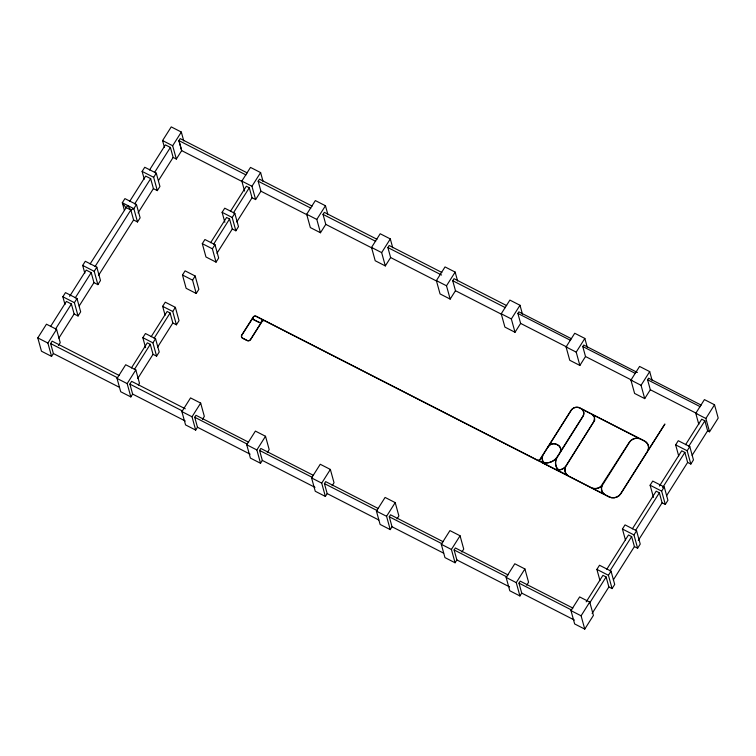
<?xml version="1.0" encoding="UTF-8"?>
<svg xmlns="http://www.w3.org/2000/svg" width="756" height="756" viewBox="0 0 756 756"><rect width="100%" height="100%" fill="white"/><g stroke="black" fill="none" stroke-linecap="round" stroke-linejoin="round"><path stroke-width="1.13" d="M594.679 420.109L594.518 417.066L592.921 414.732L638.886 438.367A8.543 7.796 -15.4 0 0 629.275 442.288L600.84 486.467A8.373 7.645 -15.4 0 1 591.183 487.601L568.54 476.006A8.373 7.645 -15.4 0 1 565.649 466.754L594.679 420.109M560.593 451.417L582.867 416.291A6.256 5.708 -15.4 0 0 580.74 408.505L579.757 407.994A6.256 5.708 -15.4 0 0 571.224 410.338L543.47 454.233A8.373 7.645 -15.4 0 0 543.517 462.218C547.958 464.156 553.959 461.311 556.803 457.446M64.997 304.526L62.861 296.768L65.479 292.619L77.008 298.516L80.675 311.831L78.057 315.97L74.135 313.967L71.385 303.988L66.405 301.436L50.52 326.564M84.814 273.19L82.678 265.422L85.296 261.283L96.825 267.18L100.491 280.495L97.874 284.634L93.952 282.631L91.202 272.642L86.222 270.1L69.637 296.324M144.273 179.172L142.128 171.414L144.746 167.265L156.275 173.162L159.941 186.477L157.324 190.616L153.411 188.613L150.661 178.633L145.681 176.082L129.711 201.342M119.174 375.448L52.136 341.154L50.624 343.555L53.374 353.534L51.569 356.378L41.467 351.209L37.8 337.894L46.466 324.192L56.568 329.361L60.234 342.676L58.448 345.501M164.421 147.231L162.578 140.578L171.234 126.895L181.327 132.054L183.765 140.928M90.096 263.976L127.594 205.452L130.835 209.97L133.595 219.958L137.507 221.962L140.125 217.822L136.458 204.507L124.929 198.611L122.311 202.75L124.447 210.518M149.518 170.015L165.413 144.887L170.393 147.429L173.143 157.418L176.337 159.053L181.676 150.614L178.936 140.635M55.49 329.115L71.385 303.988M75.231 297.902L91.202 272.642M95.076 266.518L130.835 209.97L133.84 208.647L136.458 204.507M134.691 203.884L150.661 178.633M154.498 172.557L170.393 147.429M51.569 356.378L47.902 343.063L56.568 329.361M176.337 159.053L172.67 145.738L181.327 132.054M78.057 315.97L74.39 302.665L77.008 298.516M97.874 284.634L94.207 271.319L96.825 267.18M157.324 190.616L153.657 177.31L156.275 173.162M242.449 181.695L181.676 150.614L178.926 140.625L180.193 138.613L247.25 172.916M58.855 338.13L74.135 313.967M79.21 305.944L93.952 282.631M98.45 275.515L133.595 219.958M138.055 212.899L153.411 188.613M158.467 180.608L173.143 157.418M185.305 408.807L131.62 381.345L129.881 384.095L132.631 394.074L130.835 396.919L120.705 391.74L117.038 378.425L125.694 364.742L135.815 369.92L139.482 383.235L138.348 385.031M145.587 347.656L142.837 337.677L145.454 333.538L155.547 338.697L159.214 352.012L156.596 356.152L153.033 354.328L150.283 344.339L147.316 342.827L131.421 367.955M165.101 315.214L162.653 306.331L165.271 302.192L175.364 307.352L179.03 320.667L176.413 324.806L172.85 322.992L170.1 313.003L167.133 311.481L151.162 336.741M182.47 274.995L185.088 270.856L195.18 276.016L198.847 289.331L196.229 293.47L186.137 288.31L182.47 274.995L192.563 280.155L196.229 293.47M202.296 243.659L204.914 239.52L214.997 244.679L218.664 257.994L216.046 262.134L205.963 256.974L202.296 243.659L212.379 248.819L216.046 262.134M224.863 222.302L222.113 212.323L224.73 208.184L234.814 213.343L238.48 226.658L235.863 230.797L232.309 228.974L229.559 218.985L226.583 217.473L210.612 242.723M244.585 191.079L241.835 181.09L250.491 167.407L260.612 172.585L263.06 181.459M230.429 211.396L246.324 186.25L249.3 187.771L252.041 197.77L236.76 221.933M134.379 369.486L150.283 344.339M154.129 338.263L170.1 313.003M213.589 244.245L229.559 218.985M233.396 212.918L249.3 187.771M130.835 396.919L127.169 383.604L135.815 369.92M156.596 356.152L152.929 342.837L155.547 338.697M176.413 324.806L172.746 311.5L175.364 307.352M192.563 280.155L195.18 276.016M212.379 248.819L214.997 244.679M235.863 230.797L232.196 217.482L234.814 213.343M312.133 206.104L259.469 179.172L258.174 181.213L260.924 191.202L255.622 199.584L251.956 186.269L260.612 172.585M137.743 378.51L153.033 354.328M157.494 347.278L172.85 322.992M216.953 253.26L232.309 228.974M248.639 442.222L195.974 415.29L194.727 417.265L197.477 427.253L195.681 430.088L185.56 424.91L181.894 411.604L190.54 397.911L200.671 403.09L204.337 416.405L202.466 419.363M376.979 239.274L324.324 212.341L323.029 214.383L325.779 224.371L320.478 232.754L310.347 227.575L306.681 214.26L315.337 200.576L325.458 205.755L327.906 214.628M195.681 430.088L192.015 416.783L200.671 403.09M320.478 232.754L316.802 219.438L325.458 205.755M313.485 475.392L260.829 448.459L259.573 450.434L262.323 460.423L260.527 463.267L250.406 458.089L246.74 444.774L255.396 431.09L265.517 436.269L269.183 449.574L267.312 452.532M441.825 272.443L389.17 245.511L387.875 247.552L390.625 257.541L385.324 265.923L375.203 260.744L371.527 247.439L380.183 233.746L390.313 238.924L392.751 247.807M260.527 463.267L256.86 449.952L265.517 436.269M385.324 265.923L381.657 252.608L390.313 238.924M378.331 508.561L325.675 481.629L324.428 483.604L327.178 493.592L325.373 496.437L315.252 491.258L311.585 477.943L320.242 464.26L330.363 469.438L334.029 482.753L332.158 485.702M506.681 305.613L454.016 278.68L452.721 280.722L455.471 290.71L450.17 299.092L440.049 293.914L436.382 280.608L445.038 266.925L455.159 272.094L457.597 280.977M325.373 496.437L321.706 483.122L330.363 469.438M450.17 299.092L446.503 285.787L455.159 272.094M443.186 541.74L390.521 514.798L389.274 516.773L392.024 526.762L390.228 529.606L380.098 524.428L376.431 511.113L385.087 497.429L395.208 502.608L398.875 515.923L397.013 518.871M571.527 338.792L518.862 311.85L517.869 313.419L520.629 323.407L515.016 332.271L504.895 327.093L501.228 313.778L509.884 300.094L520.005 305.273L522.453 314.146M390.228 529.606L386.562 516.291L395.208 502.608M515.016 332.271L511.349 318.956L520.005 305.273M508.07 574.929L455.377 547.968L454.12 549.952L456.87 559.931L455.074 562.776L444.953 557.597L441.287 544.282L449.933 530.599L460.064 535.777L463.73 549.092L461.859 552.05M637.402 372.491L583.717 345.019L582.763 346.531L585.513 356.511L579.871 365.441L569.74 360.262L566.074 346.947L574.73 333.264L584.851 338.442L587.299 347.316M455.074 562.776L451.408 549.461L460.064 535.777M579.871 365.441L576.204 352.126L584.851 338.442M701.218 405.131L648.563 378.189L647.571 379.758L650.321 389.746L644.717 398.61L634.596 393.432L630.929 380.117L639.576 366.433L649.706 371.612L652.144 380.485M519.92 595.945L516.253 582.63L524.91 568.947L514.789 563.768L506.133 577.452L509.799 590.767L519.92 595.945L521.716 593.101L518.966 583.122L520.222 581.137L572.878 608.079M644.717 398.61L641.05 385.295L649.706 371.612M526.705 585.22L528.576 582.262L524.91 568.947M599.952 580.485L596.89 569.391L599.508 565.252L611.037 571.149L614.704 584.454L612.086 588.593L608.882 586.958L606.123 576.97L602.948 575.344L586.202 601.842M625.477 540.115L622.424 529.02L625.042 524.881L636.571 530.778L640.237 544.084L637.62 548.223L634.407 546.588L631.657 536.599L628.482 534.974L606.803 569.249M653.477 497.429L650.113 485.229L652.73 481.081L664.259 486.987L667.926 500.292L665.308 504.432L662.105 502.797L659.355 492.808L656.17 491.183L632.356 528.85M678.699 455.953L675.647 444.859L678.264 440.71L689.793 446.607L693.46 459.922L690.842 464.061L687.629 462.426L684.879 452.438L681.704 450.812L659.412 486.061M570.978 610.631L579.644 596.928L589.746 602.097L593.422 615.403L584.757 629.105L574.645 623.936L570.978 610.631L581.09 615.8L584.757 629.105M698.818 424.399L695.766 413.305L704.431 399.603L714.533 404.772L718.2 418.087L709.534 431.789L707.625 430.807L704.875 420.827L701.7 419.202L685.56 444.708M581.09 615.8L589.746 602.097M709.534 431.789L705.868 418.474L714.533 404.772M589.378 603.458L606.123 576.97M609.988 570.875L631.657 536.599M635.531 530.476L659.355 492.808M662.587 487.686L684.879 452.438M688.735 446.333L704.875 420.827M612.086 588.593L608.419 575.288L611.037 571.149M637.62 548.223L633.953 534.917L636.571 530.778M665.308 504.432L661.642 491.126L664.259 486.987M690.842 464.061L687.176 450.756L689.793 446.607M592.128 613.447L608.882 586.958M613.352 579.88L634.407 546.588M638.281 540.464L662.105 502.797M666.575 495.719L687.629 462.426M692.109 455.339L707.625 430.807M548.005 446.758L548.478 446.097M556.813 457.437L559.79 452.778A6.256 5.708 -15.4 0 0 557.654 444.991L556.681 444.49A6.256 5.708 -15.4 0 0 548.147 446.824M548.478 446.097L549.036 445.501A6.426 5.868 -15.4 0 1 556.766 444.348L557.748 444.859A6.426 5.868 -15.4 0 1 560.602 451.417M640.36 439.009L639.869 438.811A8.373 7.645 -15.4 0 0 629.417 442.364L602.248 485.465A8.373 7.645 -15.4 0 0 601.738 486.921L601.644 487.422A8.373 7.645 -15.4 0 0 605.594 494.972L609.241 496.843A8.373 7.645 -15.4 0 0 620.657 493.715L647.334 451.521A8.373 7.645 -15.4 0 0 644.481 441.098L640.36 439.009M130.835 209.97L125.827 207.475L122.311 202.75L133.84 208.647L137.507 221.962M582.763 346.531L635.418 373.464M517.869 313.419L570.534 340.351M647.571 379.758L700.226 406.7M178.926 140.625L245.983 174.929M258.174 181.213L310.839 208.146M323.029 214.383L375.685 241.325M387.875 247.552L441.57 275.023M452.721 280.722L505.386 307.664M520.629 323.407L567.085 347.174M585.513 356.511L631.978 380.277M650.321 389.746L696.786 413.513M162.578 140.578L172.67 145.738M241.835 181.09L251.956 186.269M306.681 214.26L316.802 219.438M371.527 247.439L381.657 252.608M436.382 280.608L446.503 285.787M501.228 313.778L511.349 318.956M566.074 346.947L576.204 352.126M630.929 380.117L641.05 385.295M695.766 413.305L705.868 418.474M260.924 191.202L307.39 214.969M325.779 224.371L372.245 248.138M390.625 257.541L437.091 281.308M455.471 290.71L501.937 314.477M252.05 197.751L255.622 199.584M142.128 171.414L153.657 177.31M222.113 212.323L232.196 217.482M675.647 444.859L687.176 450.756M650.113 485.229L661.642 491.126M261.888 319.344L264.052 320.45A2.202 2.003 -15.4 0 0 263.192 320.525L262.096 320.931A1.994 1.814 -15.4 0 1 261.878 321.47L261.784 321.621A2.032 1.852 -15.4 0 1 261.066 322.236L260.546 322.434A2.032 1.852 -15.4 0 1 259.091 322.273L253.931 319.807L259.006 322.406A2.192 2.003 -15.4 0 0 260.584 322.585L261.415 322.198L250.482 339.501A2.448 2.24 -15.4 0 1 247.136 340.417L242.733 338.159A2.448 2.24 -15.4 0 1 241.892 335.106L252.863 318.04A2.202 2.003 -15.4 0 0 253.808 319.731L253.903 319.599A2.032 1.852 -15.4 0 1 253.355 317.085A2.032 1.852 -15.4 0 1 256.086 316.377L261.17 318.975A2.032 1.852 -15.4 0 1 262.02 319.92L262.294 320.837L262.19 319.854A2.192 2.003 -15.4 0 0 261.878 319.353M622.424 529.02L633.953 534.917M82.678 265.422L94.207 271.319M162.653 306.331L172.746 311.5M596.89 569.391L608.419 575.288M62.861 296.768L74.39 302.665M142.837 337.677L152.929 342.837M50.624 343.555L117.662 377.839M129.881 384.095L182.536 411.028M194.727 417.265L247.392 444.197M259.573 450.434L312.237 477.367M324.428 483.604L377.083 510.546M389.274 516.773L441.929 543.715M454.12 549.952L506.813 576.904M518.966 583.122L571.63 610.054M37.8 337.894L47.902 343.063M117.038 378.425L127.169 383.604M181.894 411.604L192.015 416.783M246.74 444.774L256.86 449.952M311.585 477.943L321.706 483.122M376.431 511.113L386.562 516.291M441.287 544.282L451.408 549.461M506.133 577.452L516.253 582.63M53.374 353.534L119.363 387.289M132.631 394.074L185.286 421.016M197.477 427.253L250.141 454.186M262.323 460.423L314.987 487.355M327.178 493.592L378.803 519.996M392.024 526.762L443.649 553.175M456.87 559.931L509.563 586.883M521.716 593.101L574.38 620.043M591.986 414.26L584.19 410.262L644.575 440.965A8.543 7.796 -15.4 0 1 648.365 449.678L648.194 450.16L664.911 424.031L620.799 493.791A8.543 7.796 -15.4 0 1 609.156 496.985L264.77 320.818A2.032 1.852 -15.4 0 0 262.143 321.376L250.623 339.576A2.618 2.391 -15.4 0 1 247.051 340.55L242.638 338.291A2.618 2.391 -15.4 0 1 241.75 335.031L253.175 317.066A2.202 2.003 -15.4 0 1 256.171 316.244L537.308 460.045A2.032 1.852 -15.4 0 0 540.077 459.289L571.073 410.262A6.426 5.868 -15.4 0 1 579.843 407.862L584.048 410.017L582.177 409.317A6.426 5.868 -15.4 0 1 583.008 416.367L556.662 458.221A12.597 11.501 -15.4 0 0 556.822 467.756L558.722 469.807A8.373 7.645 -15.4 0 0 563.815 468.077L564.241 467.737A8.373 7.645 -15.4 0 0 565.998 465.753L593.97 421.517L594.471 417.473L591.986 414.26M559.733 471.253L567.18 475.193A8.543 7.796 -15.4 0 1 565.29 467.18L563.919 468.2A8.543 7.796 -15.4 0 1 558.722 469.958L559.894 471.583L556.047 469.627L558.136 469.958L559.62 471.375M542.439 460.395L542.619 460.895A8.543 7.796 -15.4 0 0 543.375 462.303L538.121 460.423A2.202 2.003 -15.4 0 0 540.219 459.365L542.591 455.641A8.543 7.796 -15.4 0 0 542.439 460.395M601.578 486.892L601.483 487.412A8.543 7.796 -15.4 0 0 603.77 493.914L604.157 494.244L592.619 488.338L593.129 488.47A8.543 7.796 -15.4 0 0 600.954 486.58L602.05 485.484L601.578 486.902M556.624 457.938L556.51 458.164A12.767 11.652 -15.4 0 0 556.671 467.832L557.635 469.76A8.373 7.645 -15.4 0 1 555.055 469.107L546.323 464.656A8.373 7.645 -15.4 0 1 544.178 463.05C548.043 463.343 553.893 461.859 556.624 457.938M543.772 462.833L541.825 462.351L544.887 463.929L543.772 462.823"/></g></svg>
